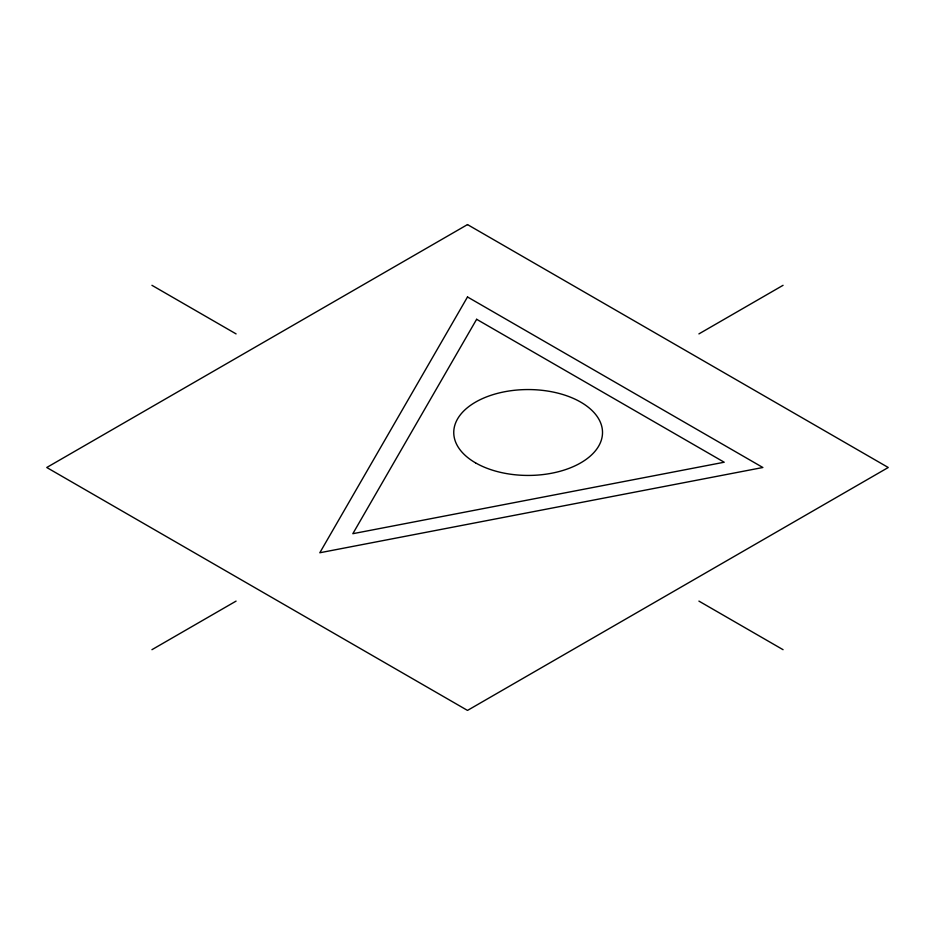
<?xml version="1.0" encoding="UTF-8"?>
<svg xmlns="http://www.w3.org/2000/svg" width="935" height="935" viewBox="0 0 935 935"><rect width="100%" height="100%" fill="white"/><g stroke="black" fill="none" stroke-linecap="round" stroke-linejoin="round"><path stroke-width="1.4" d="M151.938 649.685L236.087 601.1M698.913 333.9L783.062 285.315M151.938 285.315L236.087 333.9M698.913 601.1L783.062 649.685M467.5 296.968L319.817 552.76L762.866 467.5L467.5 296.968M476.628 319.291L352.834 533.698L724.204 462.229L476.628 319.291M467.5 224.587L46.75 467.5L467.5 710.413L888.25 467.5L467.5 224.587M475.541 462.86A74.379 42.94 0 0 0 599.978 443.611A74.379 42.94 0 0 0 508.885 391.017A74.379 42.94 0 0 0 475.541 462.86"/></g></svg>
